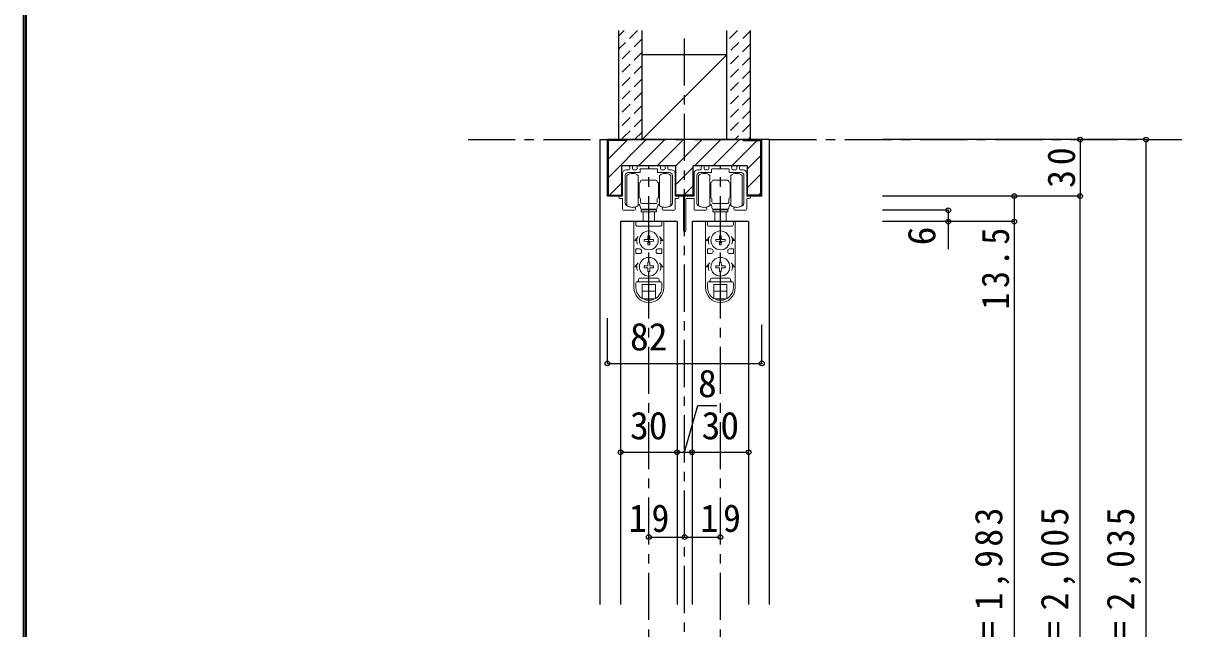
# Model space of a CAD drawing. Units: millimetres, scale not verified. Extents: x -973 to 977, y -718 to 696.
# Drawn here: x -973 to -358, y -320 to 1 of the extents above; entities that cross this region are included whole.
import ezdxf
from ezdxf.enums import TextEntityAlignment as Align

# ---------------------------------------------------------------- set-up
doc = ezdxf.new("R2010")
doc.units = ezdxf.units.MM
doc.header["$LTSCALE"] = 5
doc.header["$PDMODE"] = 32
doc.header["$PDSIZE"] = 2.5
doc.linetypes.add('CHAIN1', pattern=[8, 5, -1, 1, -1])
doc.linetypes.add('DASHED1', pattern=[1.8, 1.2, -0.6])
for name, color, linetype in [('0-1_通り芯', 4, 'CHAIN1'), ('0-2_柱', 3, 'Continuous'), ('0-3_仕上げ', 2, 'Continuous'), ('0-4_枠', 3, 'Continuous'), ('0-6_扉', 6, 'Continuous'), ('0-B_寸法', 7, 'Continuous'), ('0-C_ハッチ', 4, 'DASHED1'), ('F-1_枠', 6, 'Continuous')]:
    doc.layers.add(name, color=color, linetype=linetype)
doc.layers.add('0-7_金物', color=7, linetype='Continuous', lineweight=18)
doc.styles.add('ＭＳ ゴシック', font='')
doc.styles.get('ＭＳ ゴシック').set_extended_font_data('MS Gothic')

# ---------------------------------------------------------------- blocks, each defined once
blk = doc.blocks.new('戸車(上吊)')
at = {"layer": '0-7_金物'}
for p, q in [((-11.601, 12.792), (-11.601, 28.792)), ((-5.601, 28.792), (-5.601, 20.792)), ((-5.601, 24.792), (-5.301, 24.792)), ((-5.101, 24.592), (-5.301, 24.792)), ((-5.101, 24.792), (-5.101, 20.792)), ((-5.001, 24.792), (-5.101, 24.792)), ((-3.501, 26.292), (-0.001, 26.292)), ((3.499, 26.292), (-0.001, 26.292)), ((4.999, 24.792), (5.099, 24.792)), ((5.099, 24.792), (5.099, 20.792)), ((5.099, 24.592), (5.299, 24.792)), ((5.599, 24.792), (5.299, 24.792)), ((5.599, 28.792), (5.599, 20.792)), ((11.599, 12.792), (11.599, 28.792)), ((-5.601, 23.292), (-5.101, 23.292)), ((-5.601, 20.792), (-5.601, 12.792)), ((-5.301, 23.292), (-5.101, 23.492)), ((-5.101, 16.792), (-5.101, 20.792)), ((5.299, 23.292), (5.099, 23.492)), ((5.599, 23.292), (5.099, 23.292)), ((5.099, 16.792), (5.099, 20.792)), ((5.599, 20.792), (5.599, 12.792)), ((-5.601, 18.292), (-5.101, 18.292)), ((-5.601, 16.792), (-5.301, 16.792)), ((-5.101, 18.092), (-5.301, 18.292)), ((-5.101, 16.992), (-5.301, 16.792)), ((-5.001, 16.792), (-5.101, 16.792)), ((-4.501, 14.792), (-4.501, 16.292)), ((-3.501, 13.792), (-0.001, 13.792)), ((3.499, 13.792), (-0.001, 13.792)), ((4.499, 14.792), (4.499, 16.292)), ((4.999, 16.792), (5.099, 16.792)), ((5.099, 18.092), (5.299, 18.292)), ((5.599, 18.292), (5.099, 18.292)), ((5.099, 16.992), (5.299, 16.792)), ((5.599, 16.792), (5.299, 16.792)), ((-4.001, 10.492), (-4.001, 9.492)), ((3.999, 10.492), (-4.001, 10.492)), ((-4.001, 9.492), (3.999, 9.492)), ((-0.001, 10.792), (-3.501, 10.792)), ((-3.001, 10.792), (-3.001, 10.492)), ((-3.001, 4.292), (-3.001, 9.492)), ((-0.001, 10.792), (3.499, 10.792)), ((2.999, 10.792), (2.999, 10.492)), ((2.999, 9.492), (2.999, 4.292)), ((3.999, 10.492), (3.999, 9.492)), ((-7.9, 4.292), (-7.9, -30.608)), ((-7.857, 4.292), (7.943, 4.292)), ((-6.9, 4.292), (-6.9, 2.792)), ((-5.9, 1.792), (5.9, 1.792)), ((6.9, 4.292), (6.9, 2.792)), ((7.9, 4.292), (7.9, -30.608)), ((-5.657, -3.708), (-7.5, -5.708)), ((-6.4, -5.708), (-7.5, -5.708)), ((-0.52, -5.188), (-2.45, -5.222)), ((-2.45, -5.222), (-2.45, -6.194)), ((-0.52, -5.188), (-0.486, -3.258)), ((0.486, -3.258), (-0.486, -3.258)), ((0.52, -5.188), (0.486, -3.258)), ((0.52, -5.188), (2.45, -5.222)), ((2.45, -6.194), (2.45, -5.222)), ((5.657, -3.708), (7.5, -5.708)), ((6.4, -5.708), (7.5, -5.708)), ((-6.9, -10.208), (-6.9, -12.708)), ((-4.9, -10.208), (-6.9, -10.208)), ((-3.9, -11.208), (-3.9, -11.708)), ((-0.52, -6.227), (-2.45, -6.194)), ((-0.52, -6.227), (-0.486, -8.158)), ((-0.486, -8.158), (0.486, -8.158)), ((0.52, -6.227), (0.486, -8.158)), ((0.52, -6.227), (2.45, -6.194)), ((3.9, -11.208), (3.9, -11.708)), ((4.9, -10.208), (6.9, -10.208)), ((6.9, -10.208), (6.9, -12.708)), ((-5.657, -17.708), (-7.5, -19.708)), ((-4.9, -12.708), (-6.9, -12.708)), ((-0.52, -19.188), (-0.486, -17.258)), ((0.486, -17.258), (-0.486, -17.258)), ((0.52, -19.188), (0.486, -17.258)), ((4.9, -12.708), (6.9, -12.708)), ((5.657, -17.708), (7.5, -19.708)), ((-6.4, -19.708), (-7.5, -19.708)), ((-0.52, -19.188), (-2.45, -19.222)), ((-2.45, -19.222), (-2.45, -20.194)), ((-0.52, -20.227), (-2.45, -20.194)), ((-0.52, -20.227), (-0.486, -22.158)), ((-0.486, -22.158), (0.486, -22.158)), ((0.52, -20.227), (0.486, -22.158)), ((0.52, -19.188), (2.45, -19.222)), ((0.52, -20.227), (2.45, -20.194)), ((2.45, -20.194), (2.45, -19.222)), ((6.4, -19.708), (7.5, -19.708)), ((-6.9, -30.608), (-6.9, -28.208)), ((-6.4, -27.708), (6.4, -27.708)), ((-4.4, -25.708), (4.4, -25.708)), ((-3.5, -29.208), (3.5, -29.208)), ((-3.5, -36.554), (-3.5, -29.208)), ((3.5, -36.554), (3.5, -29.208)), ((6.9, -30.608), (6.9, -28.208)), ((-3.5, -32.708), (3.5, -32.708)), ((-3.028, -36.808), (3.028, -36.808))]:
    blk.add_line(p, q, dxfattribs=at)
for centre in [(0, -5.708), (0, -19.708)]:
    blk.add_circle(centre, 5, dxfattribs=at)
for centre, radius, start, end in [((-8.601, 24.792), 5, 53.1301, 126.8699), ((-5.001, 25.292), 0.5, 270, 0), ((-3.501, 25.292), 1, 90, 180), ((3.499, 25.292), 1, 0, 90), ((4.999, 25.292), 0.5, 180, 270), ((8.599, 24.792), 5, 53.1301, 126.8699), ((-8.601, 16.792), 5, 233.1301, 306.8699), ((-6.501, 11.792), 2, 0, 63.25632), ((-5.001, 16.292), 0.5, 0, 90), ((-3.501, 14.792), 1, 180, 270), ((3.499, 14.792), 1, 270, 0), ((4.999, 16.292), 0.5, 90, 180), ((6.499, 11.792), 2, 116.74368, 180), ((8.599, 16.792), 5, 233.1301, 306.8699), ((-3.501, 11.792), 1, 180, 270), ((3.499, 11.792), 1, 270, 0), ((-5.9, 2.792), 1, 180, 270), ((5.9, 2.792), 1, 270, 0), ((0, -5.708), 6.4, 167.82427, 198.20996), ((0, -5.708), 6.4, 341.79004, 12.17573), ((-4.9, -11.208), 1, 0, 90), ((-4.9, -11.708), 1, 270, 0), ((4.9, -11.208), 1, 90, 180), ((4.9, -11.708), 1, 180, 270), ((0, -19.708), 6.4, 167.82427, 198.20996), ((0, -19.708), 6.4, 341.79004, 12.17573), ((-6.4, -28.208), 0.5, 90, 180), ((0, -30.608), 6.9, 180, 0), ((-6.4, -26.708), 1, 270, 0), ((-4.4, -26.708), 1, 90, 180), ((4.4, -26.708), 1, 0, 90), ((6.4, -26.708), 1, 180, 270), ((6.4, -28.208), 0.5, 0, 90), ((0, -30.808), 7.9, 180, 0)]:
    blk.add_arc(centre, radius, start, end, dxfattribs=at)
blk = doc.blocks.new('レール金具(全般)')
at = {"layer": '0-7_金物'}
for p, q in [((-10.65, 6.888), (-12, 6.888)), ((-10.15, 8.388), (-10.15, 7.388)), ((-9.15, 8.888), (-9.65, 8.888)), ((-8.65, 7.388), (-8.65, 8.388)), ((-6.65, 6.888), (-8.15, 6.888)), ((-6.15, 8.388), (-6.15, 7.388)), ((5.65, 8.888), (-5.65, 8.888)), ((-4.65, 5.688), (-4.65, 7.088)), ((4.65, 7.088), (4.65, 5.688)), ((6.15, 7.388), (6.15, 8.388)), ((8.15, 6.888), (6.65, 6.888)), ((8.65, 8.388), (8.65, 7.388)), ((9.65, 8.888), (9.15, 8.888)), ((10.15, 7.388), (10.15, 8.388)), ((12, 6.888), (10.65, 6.888)), ((-12.5, -10.898), (-12.5, 3.888)), ((-11, 5.388), (-4.95, 5.388)), ((4.95, 5.388), (11, 5.388)), ((12.5, 3.888), (12.5, -10.898)), ((-13.5, -14.612), (-7.65, -14.612)), ((-7.15, -14.112), (-7.15, -13.224)), ((7.15, -13.224), (7.15, -14.112)), ((7.65, -14.612), (13.5, -14.612))]:
    blk.add_line(p, q, dxfattribs=at)
for points in [[(-4.35, 7.388), (-0.3, 7.388), (0, 7.688), (0.3, 7.388), (4.35, 7.388)], [(-14, 4.888), (-14, -7.112), (-15.4, -7.112)], [(15.4, -7.112), (14, -7.112), (14, 4.888)], [(-15.4, -8.312), (-14, -8.312), (-14, -14.112)], [(14, -14.112), (14, -8.312), (15.4, -8.312)]]:
    blk.add_lwpolyline(points, dxfattribs=at)
for centre, radius, start, end in [((-12, 4.888), 2, 90, 180), ((-10.65, 7.388), 0.5, 270, 0), ((-9.65, 8.388), 0.5, 90, 180), ((-9.15, 8.388), 0.5, 0, 90), ((-8.15, 7.388), 0.5, 180, 270), ((-6.65, 7.388), 0.5, 270, 0), ((-5.65, 8.388), 0.5, 90, 180), ((-4.35, 7.088), 0.3, 90, 180), ((4.35, 7.088), 0.3, 360, 90), ((5.65, 8.388), 0.5, 360, 90), ((6.65, 7.388), 0.5, 180, 270), ((8.15, 7.388), 0.5, 270, 360), ((9.15, 8.388), 0.5, 90, 180), ((9.65, 8.388), 0.5, 360, 90), ((10.65, 7.388), 0.5, 180, 270), ((12, 4.888), 2, 0, 90), ((-11, 3.888), 1.5, 90, 180), ((-4.95, 5.688), 0.3, 270, 360), ((4.95, 5.688), 0.3, 180, 270), ((11, 3.888), 1.5, 0, 90), ((-15.4, -7.712), 0.6, 90, 270), ((-12.2, -10.898), 0.3, 180, 192.08406), ((-10.538, -10.542), 2, 192.08406, 228.89829), ((-8.771, -8.112), 5, 231.94944, 269.54933), ((8.771, -8.112), 5, 270.45067, 308.05056), ((10.538, -10.542), 2, 311.10171, 347.91594), ((12.2, -10.898), 0.3, 347.91594, 0), ((15.4, -7.712), 0.6, 270, 90), ((-13.5, -14.112), 0.5, 180, 270), ((-8.85, -8.112), 5, 270.45826, 285.31651), ((-7.65, -14.112), 0.5, 270, 0), ((-7.45, -13.224), 0.3, 360, 105.31651), ((7.45, -13.224), 0.3, 74.68349, 180), ((7.65, -14.112), 0.5, 180, 270), ((8.85, -8.112), 5, 254.68349, 269.54174), ((13.5, -14.112), 0.5, 270, 0)]:
    blk.add_arc(centre, radius, start, end, dxfattribs=at)
blk = doc.blocks.new('レール金物(幕板付)')
at = {"layer": '0-7_金物'}
for p, q in [((-13.092, 7.847), (-11.742, 7.847)), ((-6.042, 6.347), (-12.092, 6.347)), ((-11.242, 8.347), (-11.242, 9.347)), ((-10.742, 9.847), (-10.242, 9.847)), ((-9.742, 9.347), (-9.742, 8.347)), ((-9.242, 7.847), (-7.742, 7.847)), ((-7.242, 8.347), (-7.242, 9.347)), ((-6.742, 9.847), (4.558, 9.847)), ((-5.742, 8.047), (-5.742, 6.647)), ((3.558, 6.647), (3.558, 8.047)), ((9.908, 6.347), (3.858, 6.347)), ((5.058, 9.347), (5.058, 8.347)), ((5.558, 7.847), (7.058, 7.847)), ((7.558, 8.347), (7.558, 9.347)), ((8.058, 9.847), (8.558, 9.847)), ((9.058, 9.347), (9.058, 8.347)), ((9.558, 7.847), (10.908, 7.847)), ((-13.592, 4.847), (-13.592, -9.939)), ((11.408, -9.939), (11.408, 4.847)), ((-8.242, -12.265), (-8.242, -13.153)), ((6.058, -13.153), (6.058, -12.265)), ((6.437, -11.975), (7.679, -12.153)), ((17.308, -24.553), (17.308, -7.553)), ((18.508, -6.353), (18.508, -24.553)), ((-8.742, -13.653), (-14.592, -13.653)), ((12.408, -13.653), (6.558, -13.653))]:
    blk.add_line(p, q, dxfattribs=at)
for points in [[(3.258, 8.347), (-0.792, 8.347), (-1.092, 8.647), (-1.392, 8.347), (-5.442, 8.347)], [(-16.492, -6.153), (-15.092, -6.153), (-15.092, 5.847)], [(12.908, 5.847), (12.908, -6.153), (18.308, -6.153)], [(-15.092, -13.153), (-15.092, -7.353), (-16.492, -7.353)], [(17.108, -7.353), (12.908, -7.353), (12.908, -13.153)]]:
    blk.add_lwpolyline(points, dxfattribs=at)
for centre, radius, start, end in [((-13.092, 5.847), 2, 90, 180), ((-12.092, 4.847), 1.5, 90, 180), ((-11.742, 8.347), 0.5, 270, 0), ((-10.742, 9.347), 0.5, 90, 180), ((-10.242, 9.347), 0.5, 0, 90), ((-9.242, 8.347), 0.5, 180, 270), ((-7.742, 8.347), 0.5, 270, 0), ((-6.742, 9.347), 0.5, 90, 180), ((-6.042, 6.647), 0.3, 270, 360), ((-5.442, 8.047), 0.3, 90, 180), ((3.258, 8.047), 0.3, 360, 90), ((3.858, 6.647), 0.3, 180, 270), ((4.558, 9.347), 0.5, 360, 90), ((5.558, 8.347), 0.5, 180, 270), ((7.058, 8.347), 0.5, 270, 360), ((8.058, 9.347), 0.5, 90, 180), ((8.558, 9.347), 0.5, 360, 90), ((9.558, 8.347), 0.5, 180, 270), ((9.908, 4.847), 1.5, 0, 90), ((10.908, 5.847), 2, 0, 90), ((-16.492, -6.753), 0.6, 90, 270), ((-13.292, -9.939), 0.3, 180, 192.08406), ((-11.63, -9.583), 2, 192.08406, 228.89829), ((-9.863, -7.153), 5, 231.94944, 270), ((-9.95, -7.112), 5.042, 270.99736, 285.28454), ((-8.542, -12.265), 0.3, 360, 105.31651), ((6.358, -12.265), 0.3, 74.68349, 180), ((7.679, -7.153), 5, 270, 308.05056), ((9.446, -9.583), 2, 311.10171, 347.91594), ((11.108, -9.939), 0.3, 347.91594, 0), ((17.108, -7.553), 0.2, 360, 90), ((18.308, -6.353), 0.2, 0, 90), ((-14.592, -13.153), 0.5, 180, 270), ((-8.742, -13.153), 0.5, 270, 0), ((6.558, -13.153), 0.5, 180, 270), ((12.408, -13.153), 0.5, 270, 360), ((17.908, -24.553), 0.6, 180, 0)]:
    blk.add_arc(centre, radius, start, end, dxfattribs=at)

msp = doc.modelspace()

# ---------------------------------------------------------------- linework, layer by layer
at = {"layer": '0-1_通り芯'}
for p, q in [((-622.145, -591.851), (-622.145, -2.5)), ((-737.145, -60.5), (-358.145, -60.5)), ((-641.145, -555.5), (-641.145, -74.5)), ((-603.145, -555.5), (-603.145, -74.5))]:
    msp.add_line(p, q, dxfattribs=at)
at = {"layer": '0-2_柱'}
for p, q in [((-599.645, -15.5), (-644.645, -15.5)), ((-599.645, -60.5), (-644.645, -60.5))]:
    msp.add_line(p, q, dxfattribs=at)
at = {"layer": '0-2_柱', "color": 7}
msp.add_line((-599.645, -15.5), (-644.645, -60.5), dxfattribs=at)
at = {"layer": '0-3_仕上げ'}
for p, q in [((-657.145, -60.5), (-657.145, -2.5)), ((-644.645, -60.5), (-644.645, -2.5)), ((-599.645, -60.5), (-599.645, -2.5)), ((-587.145, -60.5), (-587.145, -2.5))]:
    msp.add_line(p, q, dxfattribs=at)
at = {"layer": '0-4_枠', "color": 4}
for p, q in [((-667.145, -60.5), (-663.145, -60.5)), ((-667.145, -60.5), (-667.145, -307.237)), ((-577.145, -60.5), (-581.145, -60.5)), ((-577.145, -307.237), (-577.145, -60.5))]:
    msp.add_line(p, q, dxfattribs=at)
at = {"layer": '0-4_枠'}
for p, q in [((-663.145, -90.5), (-663.145, -60.5)), ((-581.145, -60.5), (-663.145, -60.5)), ((-662.645, -90), (-662.645, -61)), ((-653.145, -61), (-662.645, -61)), ((-653.145, -61), (-653.145, -60.5)), ((-591.145, -61), (-591.145, -60.5)), ((-591.145, -61), (-581.645, -61)), ((-581.645, -90), (-581.645, -61)), ((-581.145, -90.5), (-581.145, -60.5)), ((-655.545, -90.5), (-655.545, -74.5)), ((-626.745, -74.5), (-655.545, -74.5)), ((-626.745, -90.5), (-626.745, -74.5)), ((-617.545, -90.5), (-617.545, -74.5)), ((-588.745, -74.5), (-617.545, -74.5)), ((-588.745, -90.5), (-588.745, -74.5)), ((-655.545, -90.5), (-663.145, -90.5)), ((-662.645, -90), (-655.545, -90)), ((-617.545, -90), (-626.745, -90)), ((-617.545, -90.5), (-626.745, -90.5)), ((-581.645, -90), (-588.745, -90)), ((-581.145, -90.5), (-588.745, -90.5))]:
    msp.add_line(p, q, dxfattribs=at)
at = {"layer": '0-6_扉'}
for p, q in [((-626.145, -104), (-656.145, -104)), ((-656.145, -104), (-656.145, -307.237)), ((-626.145, -104), (-626.145, -307.237)), ((-588.145, -104), (-618.145, -104)), ((-618.145, -104), (-618.145, -307.237)), ((-588.145, -104), (-588.145, -307.237))]:
    msp.add_line(p, q, dxfattribs=at)
at = {"layer": '0-B_寸法', "color": 4}
for p, q in [((-377.145, -60.5), (-517.145, -60.5)), ((-412.145, -60.5), (-412.145, -90.5)), ((-377.145, -555.5), (-377.145, -60.5)), ((-412.145, -90.5), (-517.145, -90.5)), ((-447.145, -90.5), (-447.145, -104)), ((-412.145, -552.5), (-412.145, -90.5)), ((-482.145, -98), (-517.145, -98)), ((-482.145, -98), (-482.145, -118.664)), ((-447.145, -104), (-517.145, -104)), ((-447.145, -104), (-447.145, -547)), ((-663.145, -179.304), (-663.145, -155.246)), ((-581.145, -179.304), (-581.145, -158.746)), ((-663.145, -179.304), (-581.145, -179.304)), ((-656.145, -226.5), (-588.145, -226.5)), ((-641.145, -271.5), (-622.145, -271.5)), ((-622.145, -271.5), (-603.145, -271.5))]:
    msp.add_line(p, q, dxfattribs=at)
msp.add_lwpolyline([(-622.145, -226.5), (-615.082, -201.623), (-604.992, -201.623)], dxfattribs=at)
at = {"layer": '0-B_寸法'}
for p in [(-412.145, -60.5), (-377.145, -60.5), (-447.145, -90.5), (-412.145, -90.5), (-482.145, -98), (-482.145, -104), (-447.145, -104), (-663.145, -179.304), (-581.145, -179.304), (-656.145, -226.5), (-626.145, -226.5), (-618.145, -226.5), (-588.145, -226.5), (-641.145, -271.5), (-622.145, -271.5), (-603.145, -271.5)]:
    msp.add_point(p, dxfattribs=at)
at = {"layer": '0-C_ハッチ'}
for p, q in [((-654.319, -2.5), (-657.145, -5.326)), ((-647.248, -2.5), (-657.145, -12.397)), ((-594.111, -2.5), (-599.645, -8.034)), ((-587.04, -2.5), (-599.645, -15.105)), ((-644.645, -6.968), (-657.145, -19.468)), ((-587.145, -9.676), (-599.645, -22.176)), ((-644.645, -14.039), (-657.145, -26.539)), ((-587.145, -16.747), (-599.645, -29.247)), ((-644.645, -21.11), (-657.145, -33.61)), ((-587.145, -23.818), (-599.645, -36.318)), ((-644.645, -28.181), (-657.145, -40.681)), ((-644.645, -35.252), (-657.145, -47.752)), ((-587.145, -30.889), (-599.645, -43.389)), ((-644.645, -42.323), (-657.145, -54.823)), ((-587.145, -37.96), (-599.645, -50.46)), ((-587.145, -45.031), (-599.645, -57.531)), ((-644.645, -49.394), (-655.751, -60.5)), ((-587.145, -52.102), (-595.543, -60.5)), ((-644.645, -56.465), (-648.68, -60.5)), ((-587.145, -59.173), (-588.472, -60.5))]:
    msp.add_line(p, q, dxfattribs=at)
at = {"layer": '0-C_ハッチ', "linetype": 'Continuous'}
for p, q in [((-662.645, -70.771), (-652.374, -60.5)), ((-662.645, -80.671), (-642.474, -60.5)), ((-646.575, -74.5), (-632.575, -60.5)), ((-636.675, -74.5), (-622.675, -60.5)), ((-626.776, -74.5), (-612.776, -60.5)), ((-616.876, -74.5), (-602.876, -60.5)), ((-606.977, -74.5), (-592.977, -60.5)), ((-597.077, -74.5), (-583.577, -61)), ((-588.745, -76.067), (-581.645, -68.967)), ((-626.745, -84.369), (-617.545, -75.169)), ((-588.745, -85.967), (-581.645, -78.867)), ((-655.545, -83.47), (-662.075, -90)), ((-622.477, -90), (-617.545, -85.068)), ((-581.645, -88.766), (-582.879, -90))]:
    msp.add_line(p, q, dxfattribs=at)
at = {"layer": 'F-1_枠'}
for p, q in [((-973.347, 695.833), (-973.347, -700.833)), ((-972.514, 695.833), (-972.514, -700.833)), ((-971.68, 695.833), (-971.68, -700.833))]:
    msp.add_line(p, q, dxfattribs=at)

# ---------------------------------------------------------------- block references
at = {"layer": '0-7_金物'}
for name, p in [('レール金具(全般)', (-641.145, -83.388)), ('戸車(上吊)', (-641.144, -108.292)), ('戸車(上吊)', (-603.144, -108.292))]:
    msp.add_blockref(name, p, dxfattribs=at)
at = {"layer": '0-7_金物', "xscale": -1}
msp.add_blockref('レール金物(幕板付)', (-604.237, -84.347), dxfattribs=at)

# ---------------------------------------------------------------- texts
at = {"layer": '0-B_寸法', "style": 'ＭＳ ゴシック'}
msp.add_text('6', height=14.66, rotation=90, dxfattribs=at).set_placement((-484.645, -116.637), align=Align.BOTTOM_LEFT)
for s, p in [('82', (-651.145, -176.804)), ('8', (-615.037, -201.623)), ('30', (-651.145, -224)), ('30', (-613.145, -224))]:
    msp.add_text(s, height=14.66, dxfattribs=at).set_placement(p, align=Align.BOTTOM_LEFT)
at = {"layer": '0-B_寸法', "char_height": 14.66, "attachment_point": 7, "rotation": 90, "style": 'ＭＳ ゴシック'}
for s, insert in [('\\T1.27;\\W0.95;30', (-414.645, -86.125)), ('\\T1.28;\\W0.9;13.5', (-449.645, -150.75)), ('\\T1.19;\\W0.95;ＤＨ＝1,983', (-449.645, -378.25)), ('\\T1.19;\\W0.95;枠内＝2,005', (-414.645, -378.25)), ('\\T1.19;\\W0.95;枠外＝2,035', (-379.645, -378.25))]:
    msp.add_mtext(s, dxfattribs=dict(at, insert=insert))
at = {"layer": '0-B_寸法', "char_height": 14.66, "attachment_point": 7, "style": 'ＭＳ ゴシック'}
for insert in [(-651.77, -269), (-613.77, -269)]:
    msp.add_mtext('\\T1.27;\\W0.95;19', dxfattribs=dict(at, insert=insert))

doc.saveas('drawing.dxf')
